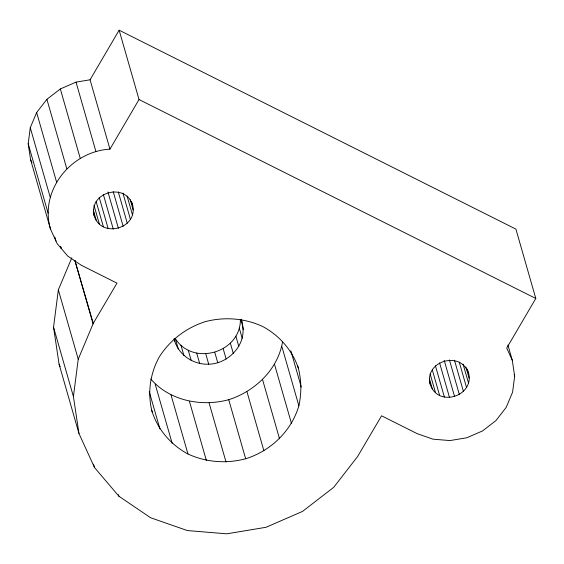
<?xml version="1.0" encoding="UTF-8"?>
<svg xmlns="http://www.w3.org/2000/svg" width="564" height="564" viewBox="0 0 564 564"><rect width="100%" height="100%" fill="white"/><g stroke="black" fill="none" stroke-linecap="round" stroke-linejoin="round"><path stroke-width="0.85" d="M78.967 433.512L73.426 396.57L78.234 359.197L93.279 323.32L116.981 283.135L81.272 265.235L67.652 255.986L57.14 243.627L50.471 229.012L30.583 159.661L28.2 143.771L30.266 127.704L36.646 112.539L46.904 99.32L60.334 88.95L76.027 82.125L90.064 79.792L119.138 30.181L515.912 229.118L535.8 298.469L506.726 348.08L512.274 360.234L514.657 376.125L512.584 392.191L506.211 407.356L495.953 420.575L482.523 430.945L466.83 437.77L449.945 440.576L433.018 439.173L417.205 433.667L381.574 415.802L357.583 456.558L333.74 487.303L302.501 511.428L266.011 527.291L226.742 533.819L187.382 530.562L150.602 517.745L118.919 496.242L94.484 467.507L78.967 433.512L59.079 364.154L53.538 327.212L58.346 289.833L71.832 257.79M50.471 229.012C39.233 190.413 71.057 151.363 109.952 149.143L139.026 99.532L119.138 30.181M178.294 348.933L175.348 338.654C192.98 366.706 240.87 352.599 240.377 319.435C250.501 340.367 230.225 363.956 208.708 364.182C193.015 364.915 177.582 354.298 174.043 338.745M150.736 378.938C169.447 400.842 201.623 407.102 228.73 399.686C254.998 391.331 278.045 369.399 282.585 341.594M151.42 409.351C156.912 428.598 170.37 444.594 187.967 453.999C206.036 462.395 226.453 463.869 245.671 458.772C270.713 450.911 291.447 431.157 298.871 405.777C301.768 392.551 301.479 379.114 297.778 366.085M429.578 381.941C435.944 410.296 479.181 395.491 467.147 368.997M93.321 212.374C98.171 241.061 142.311 228.716 131.539 201.693M139.026 99.532L535.8 298.469M468.36 373.227C461.246 350.054 423.634 361.143 430.304 384.479M298.504 368.616C292.504 350.427 279.511 335.531 262.69 326.5C244.614 318.103 224.204 316.623 204.986 321.727C186.099 327.888 169.778 340.219 159.196 357.09C150.017 373.819 147.253 393.376 152.146 411.882M241.336 319.647L242.048 321.212L243.324 329.707M30.583 159.661L31.972 162.7M59.079 364.154L60.165 366.522M132.505 205.077C125.765 181.77 88.005 192.345 94.287 215.758M74.899 260.448L93.279 323.32M60.898 246.94L61.391 248.625M507.903 345.013L512.274 360.234M514.171 374.433L514.657 376.125M465.927 367.03L469.079 378.028M463.122 364.281L468.451 382.885M459.251 362.095L466.527 387.475M454.457 360.17L463.425 391.465M449.423 359.924L459.364 394.603M444.192 360.29L454.619 396.668M439.575 362.835L449.515 397.514M435.429 365.796L444.397 397.091M432.341 370.047L439.617 395.427M430.163 374.024L435.5 392.629M429.416 378.747L432.32 388.892M290.869 350.794L301.275 387.087M281.929 346.691L298.871 405.777M274.513 364.316L291.454 423.402M262.591 379.692L279.532 438.771M239.27 328.029L242.217 338.308M235.858 336.137L238.805 346.416M246.976 391.754L263.917 450.833M230.373 343.208L233.32 353.487M223.189 348.756L226.136 359.035M228.73 399.686L245.671 458.772M214.799 352.408L217.739 362.68M205.768 353.91L208.708 364.182M196.709 353.163L199.656 363.435M209.096 402.95L226.037 462.036M188.256 350.209L191.196 360.488M180.966 345.267L183.913 355.539M189.412 401.321L206.353 460.407M130.235 199.748L133.146 209.893M127.104 196.138L132.434 214.75M122.917 193.078L130.432 219.304M90.064 79.792L109.952 149.143M118.299 191.957L127.267 223.252M113.216 191.647L123.156 226.333M171.026 394.913L187.967 453.999M107.957 191.95L118.384 228.321M76.027 82.125L95.908 151.476M103.325 194.411L113.265 229.097M155.185 384.162L172.126 443.241M99.186 197.294L108.161 228.596M96.134 201.475L103.409 226.855M149.256 391.74L159.908 428.88M94.005 205.388L99.342 223.993M60.334 88.95L80.215 158.301M93.321 210.062L96.232 220.214M46.904 99.32L66.785 168.678M36.646 112.539L56.534 181.897M74.885 260.505L93.081 323.933M30.266 127.704L50.154 197.055M60.454 246.397L60.94 248.089M28.2 143.771L48.088 213.129M54.807 236.936L56.019 241.166M118.433 494.55L118.919 496.242M58.346 289.833L78.234 359.197M93.518 464.123L94.484 467.507M53.538 327.212L73.426 396.57M174.339 338.562L174.72 341.114"/></g></svg>
